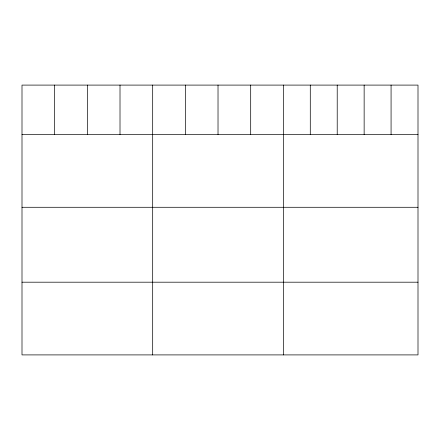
<?xml version="1.0" encoding="UTF-8"?>
<svg xmlns="http://www.w3.org/2000/svg" width="440" height="440" viewBox="0 0 440 440"><rect width="100%" height="100%" fill="white"/><g stroke="black" fill="none" stroke-linecap="round" stroke-linejoin="round"><path stroke-width="0.66" d="M418 134.574L418 354.904L22 354.904L22 85.096L418 85.096L418 134.574L22 134.574M22 207.284L418 207.284M22 282.194L418 282.194M391.072 85.096L391.072 134.574M364.144 85.096L364.144 134.574M337.216 85.096L337.216 134.574M310.288 85.096L310.288 134.574M283.36 85.096L283.36 354.904M250.69 85.096L250.69 134.574M218.02 85.096L218.02 134.574M185.35 85.096L185.35 134.574M152.68 85.096L152.68 354.904M120.01 85.096L120.01 134.574M87.34 85.096L87.34 134.574M54.67 85.096L54.67 134.574"/></g></svg>
